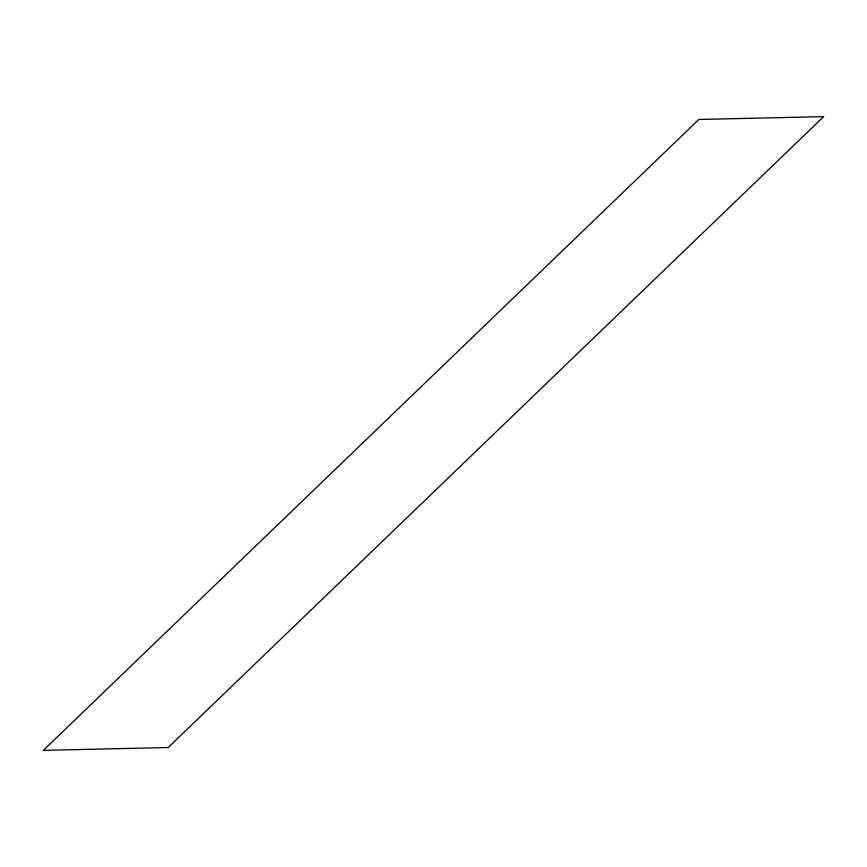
<?xml version="1.0" encoding="UTF-8"?>
<svg xmlns="http://www.w3.org/2000/svg" width="867" height="867" viewBox="0 0 867 867"><rect width="100%" height="100%" fill="white"/><g stroke="black" fill="none" stroke-linecap="round" stroke-linejoin="round"><path stroke-width="1.3" d="M698.824 119.473L43.35 750.367L168.176 747.527L823.65 116.633L698.824 119.473"/></g></svg>
